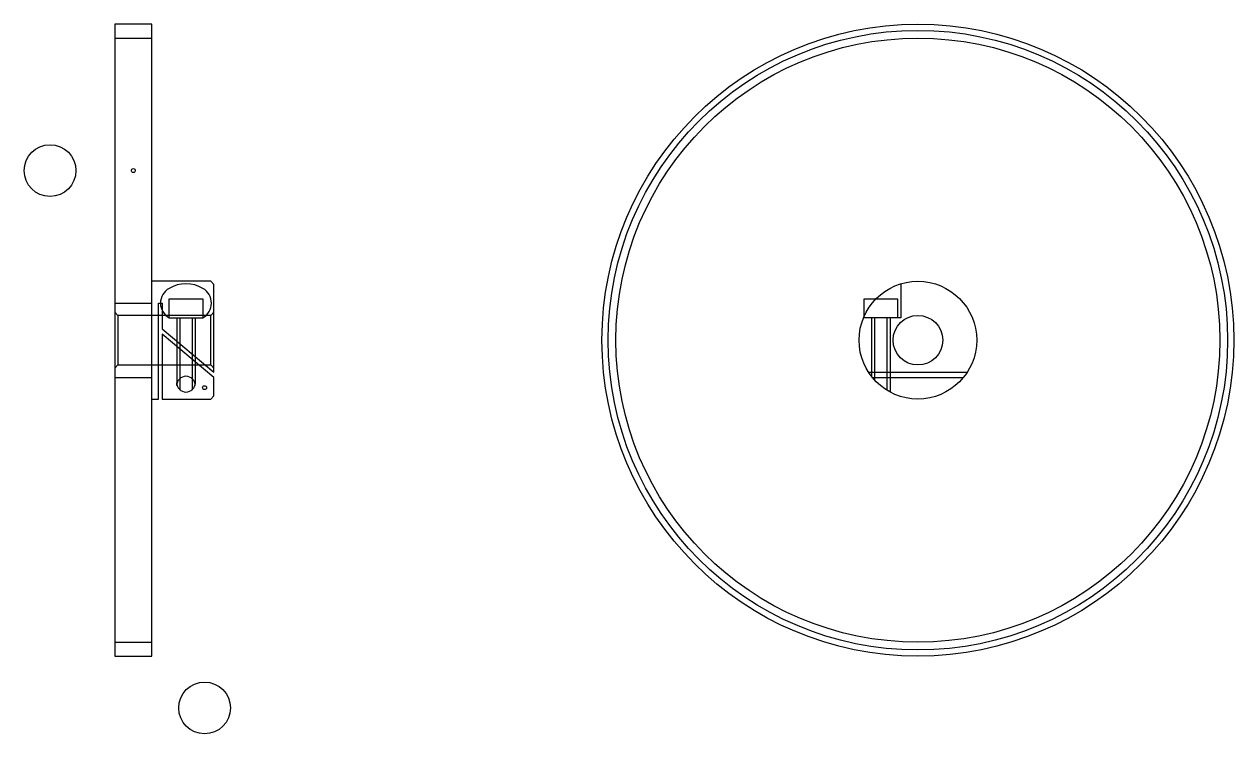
# Model space of a CAD drawing. Header units: metres. Extents: x 48 to 243, y 23 to 137.
import ezdxf

# ---------------------------------------------------------------- set-up
doc = ezdxf.new("R2010")
doc.units = ezdxf.units.M

msp = doc.modelspace()

# ---------------------------------------------------------------- linework, layer by layer
at = {"color": 4}
for p, q in [((62.654861, 134.900436), (68.654861, 134.900436)), ((71.413231, 89.760437), (76.896492, 89.760437)), ((184.34758, 80.968338), (200.271881, 80.968338)), ((184.944275, 80.150436), (199.675186, 80.150436)), ((72.654861, 78.819489), (72.654861, 79.283836)), ((75.654861, 78.819489), (75.654861, 79.283836)), ((62.654861, 37.400436), (68.654861, 37.400436))]:
    msp.add_line(p, q, dxfattribs=at)
for points in [[(62.654861, 35.150436), (62.654861, 35.150436), (68.654861, 35.150436), (68.654861, 35.150436), (68.654861, 137.150436), (68.654861, 137.150436), (62.654861, 137.150436), (62.654861, 137.150436), (62.654861, 35.150436)], [(68.654861, 76.650436), (69.699112, 76.650436), (69.699112, 92.150436), (70.325661, 92.150436), (70.325661, 87.957367), (78.654861, 80.968338), (78.654861, 95.150436), (78.154861, 95.650436), (68.654861, 95.650436)], [(71.404861, 89.760437), (76.904861, 89.760437), (76.904861, 92.760437), (71.404861, 92.760437), (71.404861, 89.760437)], [(70.325661, 76.650436), (78.154861, 76.650436), (78.654861, 77.150436), (78.654861, 80.150436), (70.325661, 87.139465), (70.325661, 76.650436)]]:
    msp.add_lwpolyline(points, dxfattribs=at)
for radius in [51, 48.75, 9.5, 4]:
    msp.add_circle((192.309723, 86.150436), radius, dxfattribs=at)
at = {"color": 5}
for centre, radius in [((52.212383, 113.525436), 4.176991), ((65.654861, 113.525436), 0.313274), ((77.154861, 78.483772), 0.313274), ((77.154861, 26.796455), 4.176991)]:
    msp.add_circle(centre, radius, dxfattribs=at)
at = {"color": 4}
for centre, radius, start, end in [((72.784042, 92.134758), 2.741633, 120.00000728, 239.99999102), ((74.154861, 89.760437), 5.483267, 60.00000126, 119.99999874), ((75.525681, 92.134758), 2.741633, 300.00000898, 59.99999272), ((74.154861, 78.819489), 1.5, 0, 180), ((74.154861, 79.283836), 1.5, 180, 0)]:
    msp.add_arc(centre, radius, start, end, dxfattribs=at)
at = {"layer": 'DASHDOT', "color": 7}
msp.add_circle((192.309723, 86.150436), 50, dxfattribs=at)
at = {"layer": 'HIDDEN', "color": 4}
for p, q in [((62.654861, 92.150436), (68.654861, 92.150436)), ((63.154861, 90.150436), (63.154861, 82.150436)), ((78.654861, 90.650436), (78.154861, 90.150436)), ((72.654861, 89.760437), (72.654861, 79.051659)), ((73.154861, 89.760437), (73.154861, 78.072693)), ((75.154861, 89.760437), (75.154861, 78.072693)), ((75.654861, 89.760437), (75.654861, 79.051659)), ((184.809723, 89.760437), (184.809723, 80.319489)), ((185.309723, 89.760437), (185.309723, 79.727821)), ((187.309723, 89.760437), (187.309723, 78.072693)), ((187.809723, 89.760437), (187.809723, 77.783836)), ((78.654861, 81.650436), (78.154861, 82.150436)), ((62.654861, 80.150436), (68.654861, 80.150436))]:
    msp.add_line(p, q, dxfattribs=at)
for points in [[(189.559723, 95.243706), (189.559723, 89.760437), (183.559723, 89.760437)], [(189.059723, 89.760437), (189.059723, 92.760437), (183.559723, 92.760437), (183.559723, 89.760437)], [(62.654861, 81.650436), (63.154861, 82.150436), (78.154861, 82.150436), (78.154861, 90.150436), (63.154861, 90.150436), (62.654861, 90.650436)]]:
    msp.add_lwpolyline(points, dxfattribs=at)

doc.saveas('drawing.dxf')
